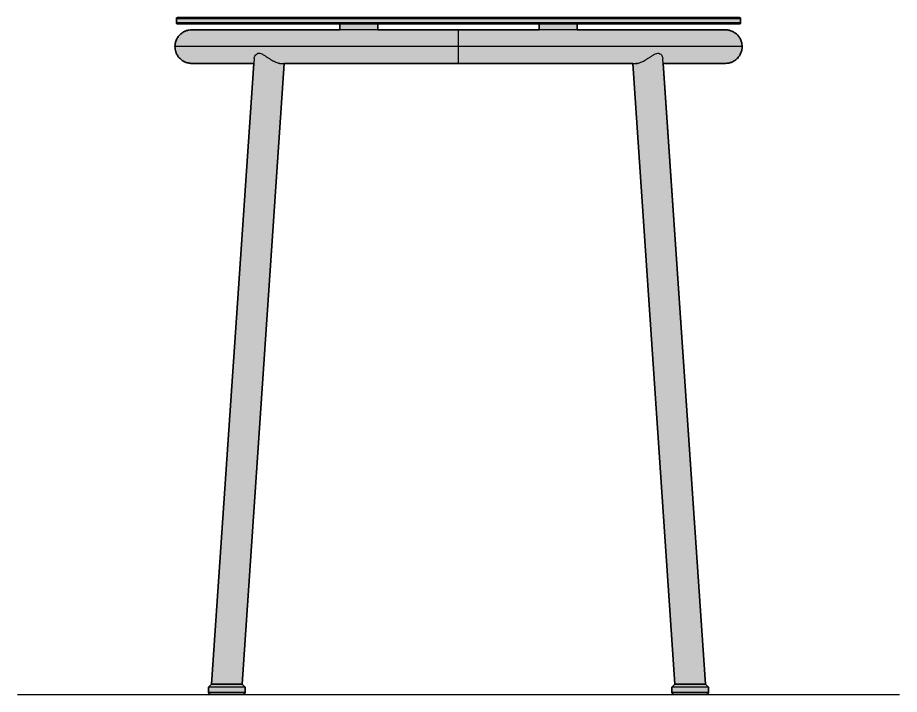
# Model space of a CAD drawing. Header units: millimetres. Extents: x 0 to 1323, y -648 to 444.
# Drawn here: x 0 to 578, y 0 to 444 of the extents above; entities that cross this region are included whole.
import ezdxf

# ---------------------------------------------------------------- set-up
doc = ezdxf.new("R2010")
doc.units = ezdxf.units.MM
doc.layers.add('Blocks', color=7, linetype='Continuous')
doc.layers.add('Blocks$Fill', color=7, linetype='Continuous', true_color=0xffffff)
doc.layers.add('Blocks$Inner', color=7, linetype='Continuous', lineweight=25, true_color=0x007f00)
doc.layers.add('Blocks$Outline', color=7, linetype='Continuous', lineweight=35, true_color=0xff3f3f)

# ---------------------------------------------------------------- blocks, each defined once
blk = doc.blocks.new('Circa Stool Front')
at = {"layer": 'Blocks$Fill'}
h = blk.add_hatch(color=256, dxfattribs=at)
h.paths.add_polyline_path([(-103.13, 424.69), (-103.18, 425.51), (-103.21, 425.91), (-103.23, 426.12), (-103.26, 426.32), (-103.29, 426.54), (-103.33, 426.77), (-103.37, 426.99), (-103.42, 427.21), (-103.48, 427.43), (-103.54, 427.65), (-103.6, 427.87), (-103.67, 428.09), (-103.75, 428.33), (-103.84, 428.56), (-103.93, 428.8), (-104.03, 429.03), (-104.13, 429.26), (-104.23, 429.48), (-104.35, 429.71), (-104.46, 429.93), (-104.59, 430.17), (-104.73, 430.4), (-104.88, 430.63), (-105.03, 430.86), (-105.18, 431.08), (-105.34, 431.3), (-105.51, 431.52), (-105.68, 431.73), (-105.87, 431.95), (-106.06, 432.16), (-106.26, 432.37), (-106.47, 432.58), (-106.68, 432.78), (-106.89, 432.97), (-107.12, 433.16), (-107.34, 433.34), (-107.58, 433.52), (-107.83, 433.7), (-108.08, 433.87), (-108.33, 434.03), (-108.59, 434.19), (-108.86, 434.34), (-109.12, 434.48), (-109.39, 434.62), (-109.67, 434.75), (-109.96, 434.87), (-110.24, 434.98), (-110.53, 435.09), (-110.82, 435.19), (-111.12, 435.28), (-111.42, 435.35), (-111.72, 435.42), (-112.01, 435.48), (-112.31, 435.53), (-112.62, 435.56), (-112.92, 435.6), (-113.53, 435.65), (-114.14, 435.69), (-211.23, 435.69), (-211.23, 439.69), (-104.66, 439.69), (-104.66, 439.69), (-104.65, 439.69), (-104.64, 439.69), (-104.63, 439.69), (-104.62, 439.69), (-104.61, 439.69), (-104.6, 439.69), (-104.58, 439.7), (-104.57, 439.7), (-104.56, 439.7), (-104.55, 439.7), (-104.54, 439.71), (-104.53, 439.71), (-104.51, 439.71), (-104.5, 439.72), (-104.49, 439.72), (-104.48, 439.73), (-104.47, 439.73), (-104.46, 439.74), (-104.45, 439.74), (-104.43, 439.75), (-104.42, 439.75), (-104.41, 439.76), (-104.4, 439.77), (-104.39, 439.77), (-104.38, 439.78), (-104.37, 439.79), (-104.36, 439.79), (-104.35, 439.8), (-104.34, 439.81), (-104.33, 439.82), (-104.32, 439.83), (-104.31, 439.84), (-104.3, 439.85), (-104.29, 439.86), (-104.28, 439.87), (-104.28, 439.88), (-104.27, 439.89), (-104.26, 439.9), (-104.25, 439.91), (-104.25, 439.92), (-104.24, 439.93), (-104.23, 439.94), (-104.23, 439.95), (-104.22, 439.96), (-104.21, 439.97), (-104.21, 439.98), (-104.2, 439.99), (-104.2, 440.01), (-104.19, 440.02), (-104.19, 440.03), (-104.19, 440.04), (-104.18, 440.05), (-104.18, 440.06), (-104.18, 440.08), (-104.17, 440.09), (-104.17, 440.1), (-104.17, 440.11), (-104.17, 440.12), (-104.17, 440.13), (-104.17, 440.15), (-104.16, 440.16), (-104.16, 440.17), (-104.16, 440.18), (-104.16, 440.19), (-104.16, 443.19), (-104.16, 443.2), (-104.16, 443.21), (-104.16, 443.22), (-104.17, 443.24), (-104.17, 443.25), (-104.17, 443.26), (-104.17, 443.27), (-104.17, 443.28), (-104.17, 443.29), (-104.18, 443.3), (-104.18, 443.32), (-104.18, 443.33), (-104.19, 443.34), (-104.19, 443.35), (-104.19, 443.36), (-104.2, 443.37), (-104.2, 443.39), (-104.21, 443.4), (-104.21, 443.41), (-104.22, 443.42), (-104.23, 443.43), (-104.23, 443.44), (-104.24, 443.45), (-104.25, 443.46), (-104.25, 443.47), (-104.26, 443.48), (-104.27, 443.5), (-104.28, 443.51), (-104.28, 443.52), (-104.29, 443.53), (-104.3, 443.53), (-104.31, 443.54), (-104.32, 443.55), (-104.33, 443.56), (-104.34, 443.57), (-104.35, 443.58), (-104.36, 443.59), (-104.37, 443.59), (-104.38, 443.6), (-104.39, 443.61), (-104.4, 443.62), (-104.41, 443.62), (-104.42, 443.63), (-104.43, 443.63), (-104.45, 443.64), (-104.46, 443.65), (-104.47, 443.65), (-104.48, 443.66), (-104.49, 443.66), (-104.5, 443.66), (-104.51, 443.67), (-104.53, 443.67), (-104.54, 443.67), (-104.55, 443.68), (-104.56, 443.68), (-104.57, 443.68), (-104.58, 443.68), (-104.6, 443.69), (-104.61, 443.69), (-104.62, 443.69), (-104.63, 443.69), (-104.64, 443.69), (-104.65, 443.69), (-104.66, 443.69), (-473.66, 443.69), (-473.67, 443.69), (-473.69, 443.69), (-473.7, 443.69), (-473.71, 443.69), (-473.72, 443.69), (-473.73, 443.69), (-473.74, 443.68), (-473.75, 443.68), (-473.77, 443.68), (-473.78, 443.68), (-473.79, 443.67), (-473.8, 443.67), (-473.81, 443.67), (-473.82, 443.66), (-473.84, 443.66), (-473.85, 443.66), (-473.86, 443.65), (-473.87, 443.65), (-473.88, 443.64), (-473.89, 443.63), (-473.9, 443.63), (-473.92, 443.62), (-473.93, 443.62), (-473.94, 443.61), (-473.95, 443.6), (-473.96, 443.59), (-473.97, 443.59), (-473.98, 443.58), (-473.99, 443.57), (-474, 443.56), (-474.01, 443.55), (-474.02, 443.54), (-474.03, 443.53), (-474.04, 443.53), (-474.04, 443.52), (-474.05, 443.51), (-474.06, 443.5), (-474.07, 443.48), (-474.07, 443.47), (-474.08, 443.46), (-474.09, 443.45), (-474.1, 443.44), (-474.1, 443.43), (-474.11, 443.42), (-474.11, 443.41), (-474.12, 443.4), (-474.12, 443.39), (-474.13, 443.37), (-474.13, 443.36), (-474.14, 443.35), (-474.14, 443.34), (-474.14, 443.33), (-474.15, 443.32), (-474.15, 443.3), (-474.15, 443.29), (-474.16, 443.28), (-474.16, 443.27), (-474.16, 443.26), (-474.16, 443.25), (-474.16, 443.24), (-474.16, 443.22), (-474.16, 443.21), (-474.16, 443.2), (-474.16, 443.19), (-474.16, 440.19), (-474.16, 440.18), (-474.16, 440.17), (-474.16, 440.16), (-474.16, 440.15), (-474.16, 440.13), (-474.16, 440.12), (-474.16, 440.11), (-474.16, 440.1), (-474.15, 440.09), (-474.15, 440.08), (-474.15, 440.06), (-474.14, 440.05), (-474.14, 440.04), (-474.14, 440.03), (-474.13, 440.02), (-474.13, 440.01), (-474.12, 439.99), (-474.12, 439.98), (-474.11, 439.97), (-474.11, 439.96), (-474.1, 439.95), (-474.1, 439.94), (-474.09, 439.93), (-474.08, 439.92), (-474.07, 439.91), (-474.07, 439.9), (-474.06, 439.89), (-474.05, 439.88), (-474.04, 439.87), (-474.04, 439.86), (-474.03, 439.85), (-474.02, 439.84), (-474.01, 439.83), (-474, 439.82), (-473.99, 439.81), (-473.98, 439.8), (-473.97, 439.79), (-473.96, 439.79), (-473.95, 439.78), (-473.94, 439.77), (-473.93, 439.77), (-473.92, 439.76), (-473.9, 439.75), (-473.89, 439.75), (-473.88, 439.74), (-473.87, 439.74), (-473.86, 439.73), (-473.85, 439.73), (-473.84, 439.72), (-473.82, 439.72), (-473.81, 439.71), (-473.8, 439.71), (-473.79, 439.71), (-473.78, 439.7), (-473.77, 439.7), (-473.75, 439.7), (-473.74, 439.7), (-473.73, 439.69), (-473.72, 439.69), (-473.71, 439.69), (-473.7, 439.69), (-473.69, 439.69), (-473.67, 439.69), (-473.66, 439.69), (-473.66, 439.69), (-367.03, 439.69), (-367.03, 435.69), (-464.13, 435.69), (-465.06, 435.64), (-465.51, 435.6), (-465.74, 435.57), (-465.97, 435.54), (-466.22, 435.49), (-466.48, 435.44), (-466.73, 435.38), (-466.98, 435.32), (-467.23, 435.25), (-467.48, 435.17), (-467.72, 435.09), (-467.96, 435), (-468.23, 434.9), (-468.48, 434.79), (-468.74, 434.68), (-468.99, 434.56), (-469.24, 434.43), (-469.49, 434.3), (-469.73, 434.16), (-469.97, 434.01), (-470.22, 433.86), (-470.46, 433.69), (-470.69, 433.52), (-470.93, 433.34), (-471.15, 433.16), (-471.38, 432.97), (-471.59, 432.77), (-471.81, 432.57), (-472.01, 432.37), (-472.22, 432.15), (-472.41, 431.93), (-472.6, 431.71), (-472.79, 431.48), (-472.97, 431.25), (-473.14, 431.01), (-473.31, 430.76), (-473.46, 430.52), (-473.61, 430.28), (-473.75, 430.03), (-473.89, 429.78), (-474.01, 429.52), (-474.14, 429.26), (-474.25, 429), (-474.36, 428.74), (-474.46, 428.49), (-474.55, 428.23), (-474.64, 427.98), (-474.72, 427.72), (-474.79, 427.46), (-474.85, 427.19), (-474.91, 426.93), (-474.96, 426.67), (-474.99, 426.42), (-475.03, 426.18), (-475.05, 425.93), (-475.07, 425.68), (-475.13, 424.69), (-475.09, 423.87), (-475.06, 423.47), (-475.04, 423.26), (-475.01, 423.06), (-474.98, 422.84), (-474.94, 422.61), (-474.9, 422.39), (-474.85, 422.17), (-474.79, 421.95), (-474.73, 421.73), (-474.67, 421.51), (-474.6, 421.29), (-474.52, 421.05), (-474.43, 420.82), (-474.34, 420.59), (-474.24, 420.35), (-474.14, 420.12), (-474.04, 419.9), (-473.92, 419.67), (-473.81, 419.45), (-473.68, 419.21), (-473.54, 418.98), (-473.39, 418.75), (-473.24, 418.52), (-473.09, 418.3), (-472.93, 418.08), (-472.76, 417.86), (-472.59, 417.65), (-472.4, 417.43), (-472.21, 417.22), (-472.01, 417.01), (-471.8, 416.8), (-471.59, 416.6), (-471.38, 416.41), (-471.15, 416.22), (-470.93, 416.04), (-470.69, 415.86), (-470.44, 415.68), (-470.19, 415.51), (-469.93, 415.35), (-469.67, 415.19), (-469.41, 415.04), (-469.14, 414.9), (-468.88, 414.76), (-468.6, 414.63), (-468.32, 414.51), (-468.04, 414.4), (-467.75, 414.29), (-467.46, 414.19), (-467.17, 414.11), (-467.02, 414.07), (-466.86, 414.03), (-466.71, 413.99), (-466.55, 413.96), (-466.24, 413.9), (-465.92, 413.85), (-465.6, 413.81), (-465.29, 413.78), (-464.13, 413.69), (-462.43, 413.58), (-462.41, 413.58), (-462.41, 413.58), (-462.4, 413.58), (-462.4, 413.58), (-462.4, 413.58), (-462.4, 413.58), (-462.4, 413.58), (-462.4, 413.58), (-462.4, 413.58), (-462.4, 413.58), (-462.4, 413.58), (-462.4, 413.58), (-462.4, 413.58), (-462.4, 413.58), (-462.4, 413.58), (-462.41, 413.58), (-462.41, 413.58), (-463.82, 413.7), (-463.85, 413.7), (-463.87, 413.71), (-463.88, 413.71), (-463.88, 413.71), (-463.88, 413.71), (-463.89, 413.71), (-463.89, 413.71), (-463.89, 413.71), (-463.89, 413.71), (-463.89, 413.71), (-463.89, 413.71), (-463.89, 413.71), (-463.89, 413.71), (-463.89, 413.71), (-463.89, 413.71), (-463.89, 413.71), (-463.89, 413.71), (-463.89, 413.71), (-463.89, 413.71), (-463.89, 413.71), (-463.89, 413.71), (-463.89, 413.71), (-463.89, 413.71), (-463.89, 413.71), (-463.89, 413.71), (-463.89, 413.71), (-463.89, 413.71), (-463.89, 413.71), (-463.88, 413.71), (-463.88, 413.71), (-463.87, 413.71), (-463.86, 413.72), (-463.8, 413.72), (-423.42, 413.69), (-451.13, 6.69), (-453.13, 4.69), (-453.13, 1.5), (-453.13, 1.47), (-453.13, 1.43), (-453.13, 1.4), (-453.13, 1.37), (-453.12, 1.33), (-453.12, 1.3), (-453.11, 1.26), (-453.11, 1.23), (-453.1, 1.19), (-453.09, 1.16), (-453.08, 1.12), (-453.07, 1.09), (-453.06, 1.05), (-453.05, 1.02), (-453.04, 0.98), (-453.03, 0.95), (-453.01, 0.91), (-453, 0.88), (-452.98, 0.84), (-452.96, 0.81), (-452.95, 0.78), (-452.93, 0.74), (-452.91, 0.71), (-452.89, 0.68), (-452.87, 0.65), (-452.84, 0.62), (-452.82, 0.58), (-452.8, 0.55), (-452.77, 0.52), (-452.75, 0.5), (-452.72, 0.47), (-452.69, 0.44), (-452.66, 0.41), (-452.64, 0.39), (-452.61, 0.36), (-452.58, 0.34), (-452.55, 0.31), (-452.52, 0.29), (-452.48, 0.27), (-452.45, 0.24), (-452.42, 0.22), (-452.39, 0.2), (-452.35, 0.19), (-452.32, 0.17), (-452.29, 0.15), (-452.25, 0.13), (-452.22, 0.12), (-452.18, 0.11), (-452.15, 0.09), (-452.11, 0.08), (-452.08, 0.07), (-452.04, 0.06), (-452.01, 0.05), (-451.97, 0.04), (-451.94, 0.03), (-451.9, 0.03), (-451.87, 0.02), (-451.84, 0.01), (-451.8, 0.01), (-451.77, 0.01), (-451.73, 0), (-451.7, 0), (-451.67, 0), (-451.63, 0), (-430.63, 0), (-430.6, 0), (-430.56, 0), (-430.53, 0), (-430.5, 0.01), (-430.46, 0.01), (-430.43, 0.01), (-430.39, 0.02), (-430.36, 0.03), (-430.32, 0.03), (-430.29, 0.04), (-430.25, 0.05), (-430.22, 0.06), (-430.18, 0.07), (-430.15, 0.08), (-430.11, 0.09), (-430.08, 0.11), (-430.05, 0.12), (-430.01, 0.13), (-429.98, 0.15), (-429.94, 0.17), (-429.91, 0.19), (-429.88, 0.2), (-429.84, 0.22), (-429.81, 0.24), (-429.78, 0.27), (-429.75, 0.29), (-429.72, 0.31), (-429.69, 0.34), (-429.66, 0.36), (-429.63, 0.39), (-429.6, 0.41), (-429.57, 0.44), (-429.54, 0.47), (-429.52, 0.5), (-429.49, 0.52), (-429.47, 0.55), (-429.44, 0.58), (-429.42, 0.62), (-429.4, 0.65), (-429.38, 0.68), (-429.36, 0.71), (-429.34, 0.74), (-429.32, 0.78), (-429.3, 0.81), (-429.28, 0.84), (-429.27, 0.88), (-429.25, 0.91), (-429.24, 0.95), (-429.22, 0.98), (-429.21, 1.02), (-429.2, 1.05), (-429.19, 1.09), (-429.18, 1.12), (-429.17, 1.16), (-429.16, 1.19), (-429.16, 1.23), (-429.15, 1.26), (-429.15, 1.3), (-429.14, 1.33), (-429.14, 1.37), (-429.14, 1.4), (-429.13, 1.43), (-429.13, 1.47), (-429.13, 1.5), (-429.13, 4.69), (-431.13, 6.69), (-403.42, 413.69), (-289.11, 413.69), (-174.91, 413.69), (-147.2, 6.69), (-149.2, 4.69), (-149.2, 1.5), (-149.2, 1.47), (-149.19, 1.43), (-149.19, 1.4), (-149.19, 1.37), (-149.19, 1.33), (-149.18, 1.3), (-149.18, 1.26), (-149.17, 1.23), (-149.16, 1.19), (-149.16, 1.16), (-149.15, 1.12), (-149.14, 1.09), (-149.13, 1.05), (-149.12, 1.02), (-149.1, 0.98), (-149.09, 0.95), (-149.08, 0.91), (-149.06, 0.88), (-149.04, 0.84), (-149.03, 0.81), (-149.01, 0.78), (-148.99, 0.74), (-148.97, 0.71), (-148.95, 0.68), (-148.93, 0.65), (-148.91, 0.62), (-148.88, 0.58), (-148.86, 0.55), (-148.84, 0.52), (-148.81, 0.5), (-148.78, 0.47), (-148.76, 0.44), (-148.73, 0.41), (-148.7, 0.39), (-148.67, 0.36), (-148.64, 0.34), (-148.61, 0.31), (-148.58, 0.29), (-148.55, 0.27), (-148.52, 0.24), (-148.48, 0.22), (-148.45, 0.2), (-148.42, 0.19), (-148.38, 0.17), (-148.35, 0.15), (-148.32, 0.13), (-148.28, 0.12), (-148.25, 0.11), (-148.21, 0.09), (-148.18, 0.08), (-148.14, 0.07), (-148.11, 0.06), (-148.07, 0.05), (-148.04, 0.04), (-148, 0.03), (-147.97, 0.03), (-147.93, 0.02), (-147.9, 0.01), (-147.86, 0.01), (-147.83, 0.01), (-147.8, 0), (-147.76, 0), (-147.73, 0), (-147.7, 0), (-126.7, 0), (-126.66, 0), (-126.63, 0), (-126.59, 0), (-126.56, 0.01), (-126.53, 0.01), (-126.49, 0.01), (-126.46, 0.02), (-126.42, 0.03), (-126.39, 0.03), (-126.35, 0.04), (-126.32, 0.05), (-126.28, 0.06), (-126.25, 0.07), (-126.21, 0.08), (-126.18, 0.09), (-126.14, 0.11), (-126.11, 0.12), (-126.07, 0.13), (-126.04, 0.15), (-126.01, 0.17), (-125.97, 0.19), (-125.94, 0.2), (-125.91, 0.22), (-125.87, 0.24), (-125.84, 0.27), (-125.81, 0.29), (-125.78, 0.31), (-125.75, 0.34), (-125.72, 0.36), (-125.69, 0.39), (-125.66, 0.41), (-125.63, 0.44), (-125.61, 0.47), (-125.58, 0.5), (-125.56, 0.52), (-125.53, 0.55), (-125.51, 0.58), (-125.48, 0.62), (-125.46, 0.65), (-125.44, 0.68), (-125.42, 0.71), (-125.4, 0.74), (-125.38, 0.78), (-125.36, 0.81), (-125.35, 0.84), (-125.33, 0.88), (-125.32, 0.91), (-125.3, 0.95), (-125.29, 0.98), (-125.28, 1.02), (-125.26, 1.05), (-125.25, 1.09), (-125.24, 1.12), (-125.24, 1.16), (-125.23, 1.19), (-125.22, 1.23), (-125.21, 1.26), (-125.21, 1.3), (-125.21, 1.33), (-125.2, 1.37), (-125.2, 1.4), (-125.2, 1.43), (-125.2, 1.47), (-125.2, 1.5), (-125.2, 4.69), (-127.2, 6.69), (-154.91, 413.69), (-114.14, 413.69), (-113.21, 413.74), (-112.76, 413.78), (-112.53, 413.81), (-112.3, 413.84), (-112.05, 413.89), (-111.79, 413.94), (-111.54, 414), (-111.29, 414.06), (-111.04, 414.13), (-110.79, 414.21), (-110.55, 414.29), (-110.31, 414.38), (-110.04, 414.48), (-109.79, 414.59), (-109.53, 414.7), (-109.28, 414.82), (-109.03, 414.95), (-108.78, 415.08), (-108.54, 415.22), (-108.3, 415.37), (-108.05, 415.52), (-107.81, 415.69), (-107.58, 415.86), (-107.34, 416.04), (-107.12, 416.22), (-106.89, 416.41), (-106.68, 416.61), (-106.46, 416.81), (-106.26, 417.01), (-106.05, 417.23), (-105.86, 417.45), (-105.66, 417.67), (-105.48, 417.9), (-105.3, 418.13), (-105.13, 418.37), (-104.96, 418.62), (-104.81, 418.86), (-104.66, 419.1), (-104.52, 419.35), (-104.38, 419.6), (-104.26, 419.86), (-104.13, 420.12), (-104.02, 420.38), (-103.91, 420.64), (-103.81, 420.89), (-103.72, 421.15), (-103.63, 421.41), (-103.55, 421.66), (-103.48, 421.92), (-103.42, 422.19), (-103.36, 422.45), (-103.31, 422.71), (-103.28, 422.96), (-103.24, 423.21), (-103.22, 423.45), (-103.2, 423.7)], flags=0)
h.paths.add_polyline_path([(-289.11, 435.69), (-342.03, 435.69), (-342.03, 439.69), (-236.23, 439.69), (-236.23, 435.69)], flags=0)
at = {"layer": 'Blocks$Inner'}
for p, q in [((-474.16, 443.19), (-104.16, 443.19)), ((-474.16, 443.19), (-474.16, 440.19)), ((-104.16, 440.19), (-474.16, 440.19)), ((-367.03, 439.69), (-367.03, 435.69)), ((-342.03, 435.69), (-342.03, 439.69)), ((-236.23, 439.69), (-236.23, 435.69)), ((-211.23, 435.69), (-211.23, 439.69)), ((-104.16, 440.19), (-104.16, 443.19)), ((-289.11, 413.69), (-289.11, 435.69)), ((-103.13, 424.69), (-475.13, 424.69)), ((-423.21, 416.81), (-451.13, 6.69)), ((-127.2, 6.69), (-155.12, 416.77)), ((-431.13, 6.69), (-403.42, 413.69)), ((-174.91, 413.69), (-147.2, 6.69)), ((-451.13, 6.69), (-453.13, 4.69)), ((-451.13, 6.69), (-431.13, 6.69)), ((-429.13, 4.69), (-431.13, 6.69)), ((-147.2, 6.69), (-149.2, 4.69)), ((-147.2, 6.69), (-127.2, 6.69)), ((-125.2, 4.69), (-127.2, 6.69)), ((-429.13, 4.69), (-453.13, 4.69)), ((-453.13, 4.69), (-453.13, 1.5)), ((-453.13, 1.5), (-429.13, 1.5)), ((-430.63, 0), (-451.63, 0)), ((-429.13, 1.5), (-429.13, 4.69)), ((-125.2, 4.69), (-149.2, 4.69)), ((-149.2, 4.69), (-149.2, 1.5)), ((-149.2, 1.5), (-125.2, 1.5)), ((-126.7, 0), (-147.7, 0)), ((-125.2, 1.5), (-125.2, 4.69))]:
    blk.add_line(p, q, dxfattribs=at)
for centre, start, end in [((-451.63, 1.5), 180, 270), ((-430.63, 1.5), 270, 0), ((-147.7, 1.5), 180, 270), ((-126.7, 1.5), 270, 0)]:
    blk.add_arc(centre, 1.5, start, end, dxfattribs=at)
for points, knots in [([(-473.66, 443.69), (-473.72, 443.69), (-473.79, 443.68), (-473.91, 443.63), (-473.97, 443.59), (-474.07, 443.5), (-474.1, 443.44), (-474.15, 443.31), (-474.16, 443.25), (-474.16, 443.19)], [0, 0, 0, 0, 0.25, 0.25, 0.5, 0.5, 0.75, 0.75, 1, 1, 1, 1]), ([(-474.16, 440.19), (-474.16, 440.13), (-474.15, 440.07), (-474.1, 439.94), (-474.07, 439.89), (-473.97, 439.79), (-473.91, 439.75), (-473.79, 439.7), (-473.72, 439.69), (-473.66, 439.69)], [0, 0, 0, 0, 0.25, 0.25, 0.5, 0.5, 0.75, 0.75, 1, 1, 1, 1]), ([(-104.66, 443.69), (-104.66, 443.69), (-104.78, 443.69), (-105.31, 443.69), (-105.72, 443.69), (-106.87, 443.69), (-107.62, 443.69), (-109.52, 443.69), (-110.67, 443.69), (-113.42, 443.69), (-115.03, 443.69), (-118.77, 443.69), (-120.9, 443.69), (-125.74, 443.69), (-128.46, 443.69), (-134.52, 443.69), (-137.87, 443.69), (-145.25, 443.69), (-149.28, 443.69), (-158.04, 443.69), (-162.77, 443.69), (-172.93, 443.69), (-178.35, 443.69), (-189.87, 443.69), (-195.96, 443.69), (-208.72, 443.69), (-215.4, 443.69), (-229.25, 443.69), (-236.41, 443.69), (-251.08, 443.69), (-258.59, 443.69), (-273.79, 443.69), (-281.48, 443.69), (-296.85, 443.69), (-304.54, 443.69), (-319.73, 443.69), (-327.24, 443.69), (-341.92, 443.69), (-349.08, 443.69), (-362.92, 443.69), (-369.6, 443.69), (-382.37, 443.69), (-388.46, 443.69), (-399.97, 443.69), (-405.4, 443.69), (-415.56, 443.69), (-420.29, 443.69), (-429.04, 443.69), (-433.07, 443.69), (-440.45, 443.69), (-443.8, 443.69), (-449.87, 443.69), (-452.58, 443.69), (-457.43, 443.69), (-459.56, 443.69), (-463.3, 443.69), (-464.91, 443.69), (-467.66, 443.69), (-468.81, 443.69), (-470.7, 443.69), (-471.45, 443.69), (-472.61, 443.69), (-473.02, 443.69), (-473.54, 443.69), (-473.66, 443.69), (-473.66, 443.69)], [0, 0, 0, 0, 0.03125, 0.03125, 0.0625, 0.0625, 0.09375, 0.09375, 0.125, 0.125, 0.15625, 0.15625, 0.1875, 0.1875, 0.21875, 0.21875, 0.25, 0.25, 0.28125, 0.28125, 0.3125, 0.3125, 0.34375, 0.34375, 0.375, 0.375, 0.40625, 0.40625, 0.4375, 0.4375, 0.46875, 0.46875, 0.5, 0.5, 0.53125, 0.53125, 0.5625, 0.5625, 0.59375, 0.59375, 0.625, 0.625, 0.65625, 0.65625, 0.6875, 0.6875, 0.71875, 0.71875, 0.75, 0.75, 0.78125, 0.78125, 0.8125, 0.8125, 0.84375, 0.84375, 0.875, 0.875, 0.90625, 0.90625, 0.9375, 0.9375, 0.96875, 0.96875, 1, 1, 1, 1]), ([(-473.66, 439.69), (-473.66, 439.69), (-473.54, 439.69), (-473.02, 439.69), (-472.61, 439.69), (-471.45, 439.69), (-470.7, 439.69), (-468.81, 439.69), (-467.66, 439.69), (-464.91, 439.69), (-463.3, 439.69), (-459.56, 439.69), (-457.43, 439.69), (-452.58, 439.69), (-449.87, 439.69), (-443.8, 439.69), (-440.45, 439.69), (-433.07, 439.69), (-429.04, 439.69), (-420.29, 439.69), (-415.56, 439.69), (-405.4, 439.69), (-399.97, 439.69), (-388.46, 439.69), (-382.37, 439.69), (-369.6, 439.69), (-362.92, 439.69), (-349.08, 439.69), (-341.92, 439.69), (-327.24, 439.69), (-319.73, 439.69), (-304.54, 439.69), (-296.85, 439.69), (-281.48, 439.69), (-273.79, 439.69), (-258.59, 439.69), (-251.08, 439.69), (-236.41, 439.69), (-229.25, 439.69), (-215.4, 439.69), (-208.72, 439.69), (-195.96, 439.69), (-189.87, 439.69), (-178.35, 439.69), (-172.93, 439.69), (-162.77, 439.69), (-158.04, 439.69), (-149.28, 439.69), (-145.25, 439.69), (-137.87, 439.69), (-134.52, 439.69), (-128.46, 439.69), (-125.74, 439.69), (-120.9, 439.69), (-118.77, 439.69), (-115.03, 439.69), (-113.42, 439.69), (-110.67, 439.69), (-109.52, 439.69), (-107.62, 439.69), (-106.87, 439.69), (-105.72, 439.69), (-105.31, 439.69), (-104.78, 439.69), (-104.66, 439.69), (-104.66, 439.69)], [0, 0, 0, 0, 0.03125, 0.03125, 0.0625, 0.0625, 0.09375, 0.09375, 0.125, 0.125, 0.15625, 0.15625, 0.1875, 0.1875, 0.21875, 0.21875, 0.25, 0.25, 0.28125, 0.28125, 0.3125, 0.3125, 0.34375, 0.34375, 0.375, 0.375, 0.40625, 0.40625, 0.4375, 0.4375, 0.46875, 0.46875, 0.5, 0.5, 0.53125, 0.53125, 0.5625, 0.5625, 0.59375, 0.59375, 0.625, 0.625, 0.65625, 0.65625, 0.6875, 0.6875, 0.71875, 0.71875, 0.75, 0.75, 0.78125, 0.78125, 0.8125, 0.8125, 0.84375, 0.84375, 0.875, 0.875, 0.90625, 0.90625, 0.9375, 0.9375, 0.96875, 0.96875, 1, 1, 1, 1]), ([(-104.66, 443.69), (-104.6, 443.69), (-104.54, 443.68), (-104.42, 443.63), (-104.36, 443.59), (-104.26, 443.5), (-104.22, 443.44), (-104.17, 443.31), (-104.16, 443.25), (-104.16, 443.19)], [0, 0, 0, 0, 0.25, 0.25, 0.5, 0.5, 0.75, 0.75, 1, 1, 1, 1]), ([(-104.16, 440.19), (-104.16, 440.13), (-104.17, 440.07), (-104.22, 439.94), (-104.26, 439.89), (-104.36, 439.79), (-104.42, 439.75), (-104.54, 439.7), (-104.6, 439.69), (-104.66, 439.69)], [0, 0, 0, 0, 0.25, 0.25, 0.5, 0.5, 0.75, 0.75, 1, 1, 1, 1]), ([(-464.13, 435.69), (-464.75, 435.66), (-466.05, 435.6), (-468.04, 435.04), (-470.04, 434.07), (-471.87, 432.63), (-473.36, 430.83), (-474.41, 428.81), (-475.03, 426.73), (-475.1, 425.35), (-475.13, 424.69)], [0, 0, 0, 0, 0.106732, 0.22644, 0.356042, 0.491346, 0.627558, 0.760042, 0.885026, 1, 1, 1, 1]), ([(-289.11, 435.69), (-294.12, 435.69), (-304.12, 435.69), (-318.88, 435.69), (-331.97, 435.69), (-343.3, 435.69), (-352.85, 435.69), (-361.71, 435.69), (-370.14, 435.69), (-378.02, 435.69), (-385.46, 435.69), (-392.34, 435.69), (-398.88, 435.69), (-405.09, 435.69), (-410.94, 435.69), (-417.74, 435.69), (-425.18, 435.69), (-432.91, 435.69), (-439.73, 435.69), (-444.5, 435.69), (-447.75, 435.69), (-449.94, 435.69), (-452.22, 435.69), (-454.58, 435.69), (-456.93, 435.69), (-459.16, 435.69), (-461.16, 435.69), (-462.77, 435.69), (-463.91, 435.69), (-464.06, 435.69), (-464.13, 435.69)], [0, 0, 0, 0, 0.054727, 0.109084, 0.162242, 0.200804, 0.237828, 0.272947, 0.305811, 0.340186, 0.371239, 0.401578, 0.431573, 0.461141, 0.490198, 0.518664, 0.566817, 0.613361, 0.659203, 0.704151, 0.721841, 0.740664, 0.762423, 0.787173, 0.814958, 0.845809, 0.879749, 0.916781, 0.956882, 1, 1, 1, 1]), ([(-114.14, 435.69), (-114.21, 435.69), (-114.36, 435.69), (-115.49, 435.69), (-117.1, 435.69), (-119.1, 435.69), (-121.33, 435.69), (-123.68, 435.69), (-126.03, 435.69), (-128.31, 435.69), (-130.5, 435.69), (-133.75, 435.69), (-138.51, 435.69), (-145.32, 435.69), (-153.06, 435.69), (-160.49, 435.69), (-167.29, 435.69), (-173.14, 435.69), (-179.35, 435.69), (-185.88, 435.69), (-192.76, 435.69), (-200.2, 435.69), (-208.08, 435.69), (-216.5, 435.69), (-225.36, 435.69), (-234.92, 435.69), (-246.24, 435.69), (-259.34, 435.69), (-274.09, 435.69), (-284.09, 435.69), (-289.11, 435.69)], [0, 0, 0, 0, 0.043021, 0.083126, 0.120161, 0.154105, 0.184959, 0.212746, 0.2375, 0.259261, 0.278085, 0.295777, 0.34073, 0.386576, 0.433125, 0.481283, 0.509752, 0.538812, 0.568383, 0.598381, 0.628724, 0.659779, 0.694158, 0.727025, 0.762148, 0.799175, 0.837742, 0.890905, 0.945267, 1, 1, 1, 1]), ([(-103.13, 424.69), (-103.16, 425.24), (-103.21, 426.39), (-103.64, 428.16), (-104.43, 430.01), (-105.65, 431.81), (-107.31, 433.43), (-109.37, 434.7), (-111.69, 435.53), (-113.32, 435.64), (-114.13, 435.69)], [0, 0, 0, 0, 0.094756, 0.200114, 0.316113, 0.442067, 0.576365, 0.716427, 0.858884, 1, 1, 1, 1]), ([(-475.13, 424.69), (-475.11, 424.14), (-475.06, 422.99), (-474.63, 421.22), (-473.84, 419.37), (-472.62, 417.57), (-470.96, 415.95), (-468.89, 414.68), (-466.65, 413.85), (-460.37, 413.45), (-465.3, 413.78), (-462.44, 413.67), (-461.24, 413.7), (-459.14, 413.69), (-456.93, 413.69), (-454.57, 413.69), (-452.22, 413.69), (-449.94, 413.69), (-447.75, 413.69), (-444.5, 413.69), (-439.74, 413.69), (-432.88, 413.69), (-427.4, 413.69), (-424, 413.69), (-423.42, 413.69)], [0, 0, 0, 0, 0.011765, 0.024847, 0.03925, 0.054888, 0.071563, 0.088954, 0.106642, 0.124163, 0.209466, 0.2888, 0.362061, 0.429206, 0.490241, 0.545208, 0.594173, 0.63722, 0.674457, 0.709454, 0.798377, 0.889068, 0.981147, 1, 1, 1, 1]), ([(-114.13, 413.69), (-113.52, 413.72), (-112.22, 413.78), (-110.23, 414.34), (-108.23, 415.31), (-106.4, 416.75), (-104.91, 418.55), (-103.86, 420.57), (-103.24, 422.65), (-103.17, 424.03), (-103.13, 424.69)], [0, 0, 0, 0, 0.106732, 0.22644, 0.356042, 0.491346, 0.627558, 0.760042, 0.885026, 1, 1, 1, 1]), ([(-423.21, 416.82), (-423.15, 417.19), (-423.03, 417.96), (-422.41, 419.13), (-421.47, 420.09), (-420.18, 420.51), (-418.58, 420.18), (-416.86, 419.2), (-415, 417.98), (-412.82, 416.54), (-410.31, 415.06), (-407.74, 414.01), (-406.17, 413.59), (-405.66, 413.7), (-405.64, 413.7)], [0, 0, 0, 0, 0.0787808, 0.1596604, 0.2494635, 0.3187168, 0.388237, 0.487218, 0.5673709, 0.6497842, 0.7841739, 0.8901942, 0.9967462, 1, 1, 1, 1]), ([(-172.62, 413.77), (-172.27, 413.77), (-171.4, 413.75), (-169.47, 414.42), (-167.43, 415.42), (-165.54, 416.54), (-163.87, 417.61), (-162.24, 418.7), (-160.65, 419.69), (-159.08, 420.4), (-157.58, 420.44), (-156.47, 419.75), (-155.73, 418.81), (-155.26, 417.82), (-155.17, 417.15), (-155.12, 416.82)], [0, 0, 0, 0, 0.064577, 0.159191, 0.258647, 0.33201, 0.407479, 0.48237, 0.559226, 0.634225, 0.709997, 0.791492, 0.859986, 0.930255, 1, 1, 1, 1]), ([(-406.59, 413.69), (-406.09, 413.69), (-403.61, 413.69), (-398.87, 413.69), (-392.34, 413.69), (-385.46, 413.69), (-378.02, 413.69), (-370.14, 413.69), (-361.71, 413.69), (-352.85, 413.69), (-343.3, 413.69), (-331.97, 413.69), (-318.88, 413.69), (-304.12, 413.69), (-294.12, 413.69), (-289.11, 413.69)], [0, 0, 0, 0, 0.015994, 0.079087, 0.143094, 0.207833, 0.274094, 0.347445, 0.417571, 0.492511, 0.571514, 0.6538, 0.767231, 0.88322, 1, 1, 1, 1]), ([(-289.11, 413.69), (-284.09, 413.69), (-274.09, 413.69), (-259.34, 413.69), (-246.24, 413.69), (-234.92, 413.69), (-225.36, 413.69), (-216.5, 413.69), (-208.08, 413.69), (-200.2, 413.69), (-192.76, 413.69), (-185.88, 413.69), (-179.36, 413.69), (-174.65, 413.69), (-172.2, 413.69), (-171.74, 413.69)], [0, 0, 0, 0, 0.116904, 0.233017, 0.34657, 0.428943, 0.508031, 0.583051, 0.653252, 0.726681, 0.793014, 0.857822, 0.921897, 0.985057, 1, 1, 1, 1]), ([(-154.91, 413.69), (-154.3, 413.69), (-150.86, 413.69), (-145.36, 413.69), (-138.5, 413.69), (-133.75, 413.69), (-130.5, 413.69), (-128.31, 413.69), (-126.03, 413.69), (-123.68, 413.69), (-121.33, 413.69), (-119.1, 413.69), (-117.1, 413.69), (-115.49, 413.69), (-114.36, 413.69), (-114.21, 413.69), (-114.14, 413.69)], [0, 0, 0, 0, 0.02269, 0.127723, 0.231171, 0.332604, 0.372524, 0.415, 0.464102, 0.519956, 0.582655, 0.652276, 0.728866, 0.812433, 0.902927, 1, 1, 1, 1]), ([(-431.13, 6.69), (-431.13, 6.69), (-431.16, 6.69), (-431.28, 6.69), (-431.38, 6.69), (-431.68, 6.69), (-431.88, 6.69), (-432.41, 6.69), (-432.73, 6.69), (-433.53, 6.69), (-434.01, 6.69), (-435.11, 6.69), (-435.73, 6.69), (-437.12, 6.69), (-437.88, 6.69), (-439.47, 6.69), (-440.3, 6.69), (-441.97, 6.69), (-442.8, 6.69), (-444.39, 6.69), (-445.15, 6.69), (-446.53, 6.69), (-447.16, 6.69), (-448.26, 6.69), (-448.73, 6.69), (-449.53, 6.69), (-449.86, 6.69), (-450.38, 6.69), (-450.58, 6.69), (-450.88, 6.69), (-450.98, 6.69), (-451.11, 6.69), (-451.13, 6.69), (-451.13, 6.69)], [0, 0, 0, 0, 0.0625, 0.0625, 0.125, 0.125, 0.1875, 0.1875, 0.25, 0.25, 0.3125, 0.3125, 0.375, 0.375, 0.4375, 0.4375, 0.5, 0.5, 0.5625, 0.5625, 0.625, 0.625, 0.6875, 0.6875, 0.75, 0.75, 0.8125, 0.8125, 0.875, 0.875, 0.9375, 0.9375, 1, 1, 1, 1]), ([(-127.2, 6.69), (-127.2, 6.69), (-127.22, 6.69), (-127.35, 6.69), (-127.45, 6.69), (-127.74, 6.69), (-127.94, 6.69), (-128.47, 6.69), (-128.8, 6.69), (-129.6, 6.69), (-130.07, 6.69), (-131.17, 6.69), (-131.8, 6.69), (-133.18, 6.69), (-133.94, 6.69), (-135.53, 6.69), (-136.36, 6.69), (-138.03, 6.69), (-138.86, 6.69), (-140.45, 6.69), (-141.21, 6.69), (-142.59, 6.69), (-143.22, 6.69), (-144.32, 6.69), (-144.8, 6.69), (-145.6, 6.69), (-145.92, 6.69), (-146.45, 6.69), (-146.65, 6.69), (-146.94, 6.69), (-147.04, 6.69), (-147.17, 6.69), (-147.2, 6.69), (-147.2, 6.69)], [0, 0, 0, 0, 0.0625, 0.0625, 0.125, 0.125, 0.1875, 0.1875, 0.25, 0.25, 0.3125, 0.3125, 0.375, 0.375, 0.4375, 0.4375, 0.5, 0.5, 0.5625, 0.5625, 0.625, 0.625, 0.6875, 0.6875, 0.75, 0.75, 0.8125, 0.8125, 0.875, 0.875, 0.9375, 0.9375, 1, 1, 1, 1])]:
    blk.add_open_spline(points, degree=3, knots=knots, dxfattribs=at)
at = {"layer": 'Blocks$Outline'}
for points in [[(-474.16, 443.19), (-474.16, 440.19)], [(-367.03, 439.69), (-367.03, 435.69)], [(-342.03, 435.69), (-342.03, 439.69)], [(-236.23, 439.69), (-236.23, 435.69)], [(-211.23, 435.69), (-211.23, 439.69)], [(-104.16, 440.19), (-104.16, 443.19)], [(-423.42, 413.69), (-451.13, 6.69)], [(-431.13, 6.69), (-403.42, 413.69)], [(-174.91, 413.69), (-147.2, 6.69)], [(-127.2, 6.69), (-154.91, 413.69)], [(-451.13, 6.69), (-453.13, 4.69)], [(-429.13, 4.69), (-431.13, 6.69)], [(-147.2, 6.69), (-149.2, 4.69)], [(-125.2, 4.69), (-127.2, 6.69)], [(-453.13, 4.69), (-453.13, 1.5)], [(-451.63, 0), (-430.63, 0)], [(-429.13, 1.5), (-429.13, 4.69)], [(-149.2, 4.69), (-149.2, 1.5)], [(-147.7, 0), (-126.7, 0)], [(-125.2, 1.5), (-125.2, 4.69)]]:
    blk.add_lwpolyline(points, dxfattribs=at)
for points, knots in [([(-473.66, 443.69), (-473.72, 443.69), (-473.79, 443.68), (-473.91, 443.63), (-473.97, 443.59), (-474.07, 443.5), (-474.1, 443.44), (-474.15, 443.31), (-474.16, 443.25), (-474.16, 443.19)], [0, 0, 0, 0, 0.25, 0.25, 0.5, 0.5, 0.75, 0.75, 1, 1, 1, 1]), ([(-474.16, 440.19), (-474.16, 440.13), (-474.15, 440.07), (-474.1, 439.94), (-474.07, 439.89), (-473.97, 439.79), (-473.91, 439.75), (-473.79, 439.7), (-473.72, 439.69), (-473.66, 439.69)], [0, 0, 0, 0, 0.25, 0.25, 0.5, 0.5, 0.75, 0.75, 1, 1, 1, 1]), ([(-104.66, 443.69), (-104.66, 443.69), (-104.78, 443.69), (-105.31, 443.69), (-105.72, 443.69), (-106.87, 443.69), (-107.62, 443.69), (-109.52, 443.69), (-110.67, 443.69), (-113.42, 443.69), (-115.03, 443.69), (-118.77, 443.69), (-120.9, 443.69), (-125.74, 443.69), (-128.46, 443.69), (-134.52, 443.69), (-137.87, 443.69), (-145.25, 443.69), (-149.28, 443.69), (-158.04, 443.69), (-162.77, 443.69), (-172.93, 443.69), (-178.35, 443.69), (-189.87, 443.69), (-195.96, 443.69), (-208.72, 443.69), (-215.4, 443.69), (-229.25, 443.69), (-236.41, 443.69), (-251.08, 443.69), (-258.59, 443.69), (-273.79, 443.69), (-281.48, 443.69), (-296.85, 443.69), (-304.54, 443.69), (-319.73, 443.69), (-327.24, 443.69), (-341.92, 443.69), (-349.08, 443.69), (-362.92, 443.69), (-369.6, 443.69), (-382.37, 443.69), (-388.46, 443.69), (-399.97, 443.69), (-405.4, 443.69), (-415.56, 443.69), (-420.29, 443.69), (-429.04, 443.69), (-433.07, 443.69), (-440.45, 443.69), (-443.8, 443.69), (-449.87, 443.69), (-452.58, 443.69), (-457.43, 443.69), (-459.56, 443.69), (-463.3, 443.69), (-464.91, 443.69), (-467.66, 443.69), (-468.81, 443.69), (-470.7, 443.69), (-471.45, 443.69), (-472.61, 443.69), (-473.02, 443.69), (-473.54, 443.69), (-473.66, 443.69), (-473.66, 443.69)], [0, 0, 0, 0, 0.03125, 0.03125, 0.0625, 0.0625, 0.09375, 0.09375, 0.125, 0.125, 0.15625, 0.15625, 0.1875, 0.1875, 0.21875, 0.21875, 0.25, 0.25, 0.28125, 0.28125, 0.3125, 0.3125, 0.34375, 0.34375, 0.375, 0.375, 0.40625, 0.40625, 0.4375, 0.4375, 0.46875, 0.46875, 0.5, 0.5, 0.53125, 0.53125, 0.5625, 0.5625, 0.59375, 0.59375, 0.625, 0.625, 0.65625, 0.65625, 0.6875, 0.6875, 0.71875, 0.71875, 0.75, 0.75, 0.78125, 0.78125, 0.8125, 0.8125, 0.84375, 0.84375, 0.875, 0.875, 0.90625, 0.90625, 0.9375, 0.9375, 0.96875, 0.96875, 1, 1, 1, 1]), ([(-473.66, 439.69), (-473.66, 439.69), (-473.54, 439.69), (-473.02, 439.69), (-472.61, 439.69), (-471.45, 439.69), (-470.7, 439.69), (-468.81, 439.69), (-467.66, 439.69), (-464.91, 439.69), (-463.3, 439.69), (-459.56, 439.69), (-457.43, 439.69), (-452.58, 439.69), (-449.87, 439.69), (-443.8, 439.69), (-440.45, 439.69), (-433.07, 439.69), (-429.04, 439.69), (-420.29, 439.69), (-415.56, 439.69), (-405.4, 439.69), (-399.97, 439.69), (-388.46, 439.69), (-382.37, 439.69), (-373.06, 439.69), (-370.07, 439.69), (-367.03, 439.69)], [0, 0, 0, 0, 0.03125, 0.03125, 0.0625, 0.0625, 0.09375, 0.09375, 0.125, 0.125, 0.15625, 0.15625, 0.1875, 0.1875, 0.21875, 0.21875, 0.25, 0.25, 0.28125, 0.28125, 0.3125, 0.3125, 0.34375, 0.34375, 0.375, 0.375, 0.3893189, 0.3893189, 0.3893189, 0.3893189]), ([(-342.03, 439.69), (-339.57, 439.69), (-337.08, 439.69), (-327.24, 439.69), (-319.73, 439.69), (-304.54, 439.69), (-296.85, 439.69), (-281.48, 439.69), (-273.79, 439.69), (-258.59, 439.69), (-251.08, 439.69), (-241.22, 439.69), (-238.72, 439.69), (-236.23, 439.69)], [0.4268304, 0.4268304, 0.4268304, 0.4268304, 0.4375, 0.4375, 0.46875, 0.46875, 0.5, 0.5, 0.53125, 0.53125, 0.5625, 0.5625, 0.5732614, 0.5732614, 0.5732614, 0.5732614]), ([(-211.23, 439.69), (-208.21, 439.69), (-205.25, 439.69), (-195.96, 439.69), (-189.87, 439.69), (-178.35, 439.69), (-172.93, 439.69), (-162.77, 439.69), (-158.04, 439.69), (-149.28, 439.69), (-145.25, 439.69), (-137.87, 439.69), (-134.52, 439.69), (-128.46, 439.69), (-125.74, 439.69), (-120.9, 439.69), (-118.77, 439.69), (-115.03, 439.69), (-113.42, 439.69), (-110.67, 439.69), (-109.52, 439.69), (-107.62, 439.69), (-106.87, 439.69), (-105.72, 439.69), (-105.31, 439.69), (-104.78, 439.69), (-104.66, 439.69), (-104.66, 439.69)], [0.6107808, 0.6107808, 0.6107808, 0.6107808, 0.625, 0.625, 0.65625, 0.65625, 0.6875, 0.6875, 0.71875, 0.71875, 0.75, 0.75, 0.78125, 0.78125, 0.8125, 0.8125, 0.84375, 0.84375, 0.875, 0.875, 0.90625, 0.90625, 0.9375, 0.9375, 0.96875, 0.96875, 1, 1, 1, 1]), ([(-104.16, 443.19), (-104.16, 443.25), (-104.17, 443.31), (-104.22, 443.44), (-104.26, 443.5), (-104.36, 443.59), (-104.42, 443.63), (-104.54, 443.68), (-104.6, 443.69), (-104.66, 443.69)], [-1, -1, -1, -1, -0.75, -0.75, -0.5, -0.5, -0.25, -0.25, 0, 0, 0, 0]), ([(-104.66, 439.69), (-104.6, 439.69), (-104.54, 439.7), (-104.42, 439.75), (-104.36, 439.79), (-104.26, 439.89), (-104.22, 439.94), (-104.17, 440.07), (-104.16, 440.13), (-104.16, 440.19)], [-1, -1, -1, -1, -0.75, -0.75, -0.5, -0.5, -0.25, -0.25, 0, 0, 0, 0]), ([(-464.13, 435.69), (-464.75, 435.66), (-466.05, 435.6), (-468.04, 435.04), (-470.04, 434.07), (-471.87, 432.63), (-473.36, 430.83), (-474.41, 428.81), (-475.03, 426.73), (-475.1, 425.35), (-475.13, 424.69)], [0, 0, 0, 0, 0.106732, 0.22644, 0.356042, 0.491346, 0.627558, 0.760042, 0.885026, 1, 1, 1, 1]), ([(-367.03, 435.69), (-368.02, 435.69), (-371.81, 435.69), (-378.02, 435.69), (-385.46, 435.69), (-392.34, 435.69), (-398.88, 435.69), (-405.09, 435.69), (-410.94, 435.69), (-417.74, 435.69), (-425.18, 435.69), (-432.91, 435.69), (-439.73, 435.69), (-444.5, 435.69), (-447.75, 435.69), (-449.94, 435.69), (-452.22, 435.69), (-454.58, 435.69), (-456.93, 435.69), (-459.16, 435.69), (-461.16, 435.69), (-462.77, 435.69), (-463.91, 435.69), (-464.06, 435.69), (-464.13, 435.69)], [0.2937635, 0.2937635, 0.2937635, 0.2937635, 0.3058111, 0.3401859, 0.3712386, 0.4015777, 0.4315734, 0.4611411, 0.4901981, 0.5186638, 0.5668175, 0.6133612, 0.6592028, 0.7041514, 0.7218414, 0.7406638, 0.7624227, 0.7871734, 0.8149576, 0.8458091, 0.8797492, 0.9167805, 0.9568816, 1, 1, 1, 1]), ([(-289.11, 435.69), (-294.12, 435.69), (-304.12, 435.69), (-318.88, 435.69), (-331.5, 435.69), (-339.12, 435.69), (-342.03, 435.69)], [0, 0, 0, 0, 0.0547273, 0.1090839, 0.1622419, 0.1955664, 0.1955664, 0.1955664, 0.1955664]), ([(-236.23, 435.69), (-239.13, 435.69), (-246.73, 435.69), (-259.34, 435.69), (-274.09, 435.69), (-284.09, 435.69), (-289.11, 435.69)], [0.8046029, 0.8046029, 0.8046029, 0.8046029, 0.8377416, 0.890905, 0.9452672, 1, 1, 1, 1]), ([(-114.14, 435.69), (-114.21, 435.69), (-114.36, 435.69), (-115.49, 435.69), (-117.1, 435.69), (-119.1, 435.69), (-121.33, 435.69), (-123.68, 435.69), (-126.03, 435.69), (-128.31, 435.69), (-130.5, 435.69), (-133.75, 435.69), (-138.51, 435.69), (-145.32, 435.69), (-153.06, 435.69), (-160.49, 435.69), (-167.29, 435.69), (-173.14, 435.69), (-179.35, 435.69), (-185.88, 435.69), (-192.76, 435.69), (-200.2, 435.69), (-206.42, 435.69), (-210.23, 435.69), (-211.23, 435.69)], [0, 0, 0, 0, 0.0430209, 0.0831261, 0.1201612, 0.1541047, 0.1849594, 0.2127464, 0.2374996, 0.2592607, 0.2780851, 0.2957769, 0.3407301, 0.3865763, 0.4331248, 0.4812834, 0.509752, 0.5388119, 0.5683826, 0.5983813, 0.6287236, 0.6597794, 0.6941577, 0.7063943, 0.7063943, 0.7063943, 0.7063943]), ([(-103.13, 424.69), (-103.16, 425.24), (-103.21, 426.39), (-103.64, 428.16), (-104.43, 430.01), (-105.65, 431.81), (-107.31, 433.43), (-109.37, 434.7), (-111.69, 435.53), (-113.32, 435.64), (-114.14, 435.69)], [0, 0, 0, 0, 0.094756, 0.200114, 0.316113, 0.442067, 0.576365, 0.716427, 0.858884, 1, 1, 1, 1]), ([(-475.13, 424.69), (-475.11, 424.14), (-475.06, 422.99), (-474.63, 421.22), (-473.84, 419.37), (-472.62, 417.57), (-470.96, 415.95), (-468.89, 414.68), (-466.65, 413.85), (-463.06, 413.62), (-462.41, 413.58), (-462.4, 413.58)], [0, 0, 0, 0, 0.0117652, 0.0248468, 0.0392497, 0.0548884, 0.0715633, 0.0889539, 0.1066418, 0.1241633, 0.157818, 0.157818, 0.157818, 0.157818]), ([(-114.14, 413.69), (-113.52, 413.72), (-112.22, 413.78), (-110.23, 414.34), (-108.23, 415.31), (-106.4, 416.75), (-104.91, 418.55), (-103.86, 420.57), (-103.24, 422.65), (-103.17, 424.03), (-103.13, 424.69)], [0, 0, 0, 0, 0.106732, 0.22644, 0.356042, 0.491346, 0.627558, 0.760042, 0.885026, 1, 1, 1, 1]), ([(-462.4, 413.58), (-462.41, 413.59), (-464.89, 413.77), (-462.44, 413.67), (-461.24, 413.7), (-459.14, 413.69), (-456.93, 413.69), (-454.57, 413.69), (-452.22, 413.69), (-449.94, 413.69), (-447.75, 413.69), (-444.5, 413.69), (-439.74, 413.69), (-432.88, 413.69), (-427.4, 413.69), (-424, 413.69), (-423.42, 413.69)], [0.1581512, 0.1581512, 0.1581512, 0.1581512, 0.2094663, 0.2888001, 0.3620608, 0.4292059, 0.4902409, 0.5452076, 0.5941729, 0.6372195, 0.6744567, 0.7094537, 0.7983775, 0.8890679, 0.9811475, 1, 1, 1, 1]), ([(-403.42, 413.69), (-401.93, 413.69), (-398.28, 413.69), (-392.34, 413.69), (-385.46, 413.69), (-378.02, 413.69), (-370.14, 413.69), (-361.71, 413.69), (-352.85, 413.69), (-343.3, 413.69), (-331.97, 413.69), (-318.88, 413.69), (-304.12, 413.69), (-294.12, 413.69), (-289.11, 413.69)], [0.0332239, 0.0332239, 0.0332239, 0.0332239, 0.0790873, 0.1430936, 0.2078328, 0.2740945, 0.3474451, 0.4175712, 0.4925109, 0.5715144, 0.6538003, 0.7672314, 0.8832203, 1, 1, 1, 1]), ([(-289.11, 413.69), (-284.09, 413.69), (-274.09, 413.69), (-259.34, 413.69), (-246.24, 413.69), (-234.92, 413.69), (-225.36, 413.69), (-216.5, 413.69), (-208.08, 413.69), (-200.2, 413.69), (-192.76, 413.69), (-185.88, 413.69), (-179.98, 413.69), (-176.36, 413.69), (-174.91, 413.69)], [0, 0, 0, 0, 0.1169045, 0.2330173, 0.3465697, 0.4289435, 0.5080314, 0.5830511, 0.6532522, 0.7266812, 0.7930136, 0.8578221, 0.9218967, 0.9667581, 0.9667581, 0.9667581, 0.9667581]), ([(-154.91, 413.69), (-154.3, 413.69), (-150.86, 413.69), (-145.36, 413.69), (-138.5, 413.69), (-133.75, 413.69), (-130.5, 413.69), (-128.31, 413.69), (-126.03, 413.69), (-123.68, 413.69), (-121.33, 413.69), (-119.1, 413.69), (-117.1, 413.69), (-115.49, 413.69), (-114.36, 413.69), (-114.21, 413.69), (-114.14, 413.69)], [0, 0, 0, 0, 0.02269, 0.127723, 0.231171, 0.332604, 0.372524, 0.415, 0.464102, 0.519956, 0.582655, 0.652276, 0.728866, 0.812433, 0.902927, 1, 1, 1, 1])]:
    blk.add_open_spline(points, degree=3, knots=knots, dxfattribs=at)
for points in [[(-453.13, 1.5), (-453.13, 0), (-451.63, 0)], [(-430.63, 0), (-429.13, 0), (-429.13, 1.5)], [(-149.2, 1.5), (-149.2, 0), (-147.7, 0)], [(-126.7, 0), (-125.2, 0), (-125.2, 1.5)]]:
    blk.add_rational_spline(points, [1, 0.707106781187, 1], degree=2, dxfattribs=at)

msp = doc.modelspace()

# ---------------------------------------------------------------- linework, layer by layer
at = {"layer": 'Blocks'}
msp.add_lwpolyline([(0, 0), (578.33, 0)], dxfattribs=at)

# ---------------------------------------------------------------- block references
msp.add_blockref('Circa Stool Front', (578.33, 0), dxfattribs=at)

doc.saveas('drawing.dxf')
